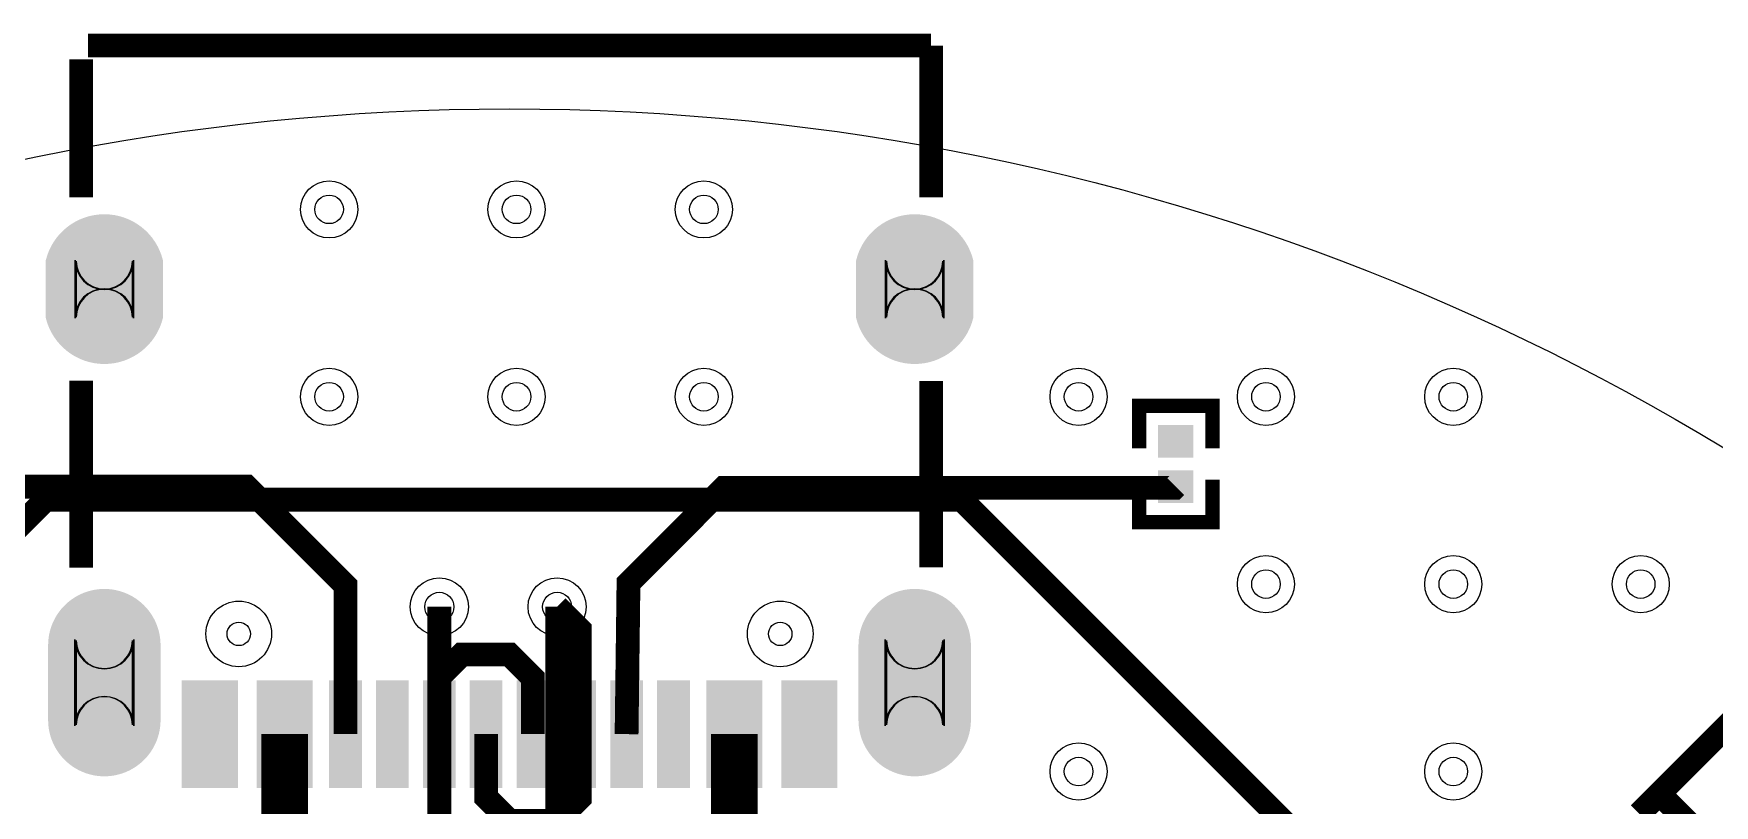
# Model space of a CAD drawing. Header units: millimetres. Extents: x -25 to 25, y -25 to 25.8.
# Drawn here: x -5.08 to 12.86, y 17.57 to 25.8 of the extents above; entities that cross this region are included whole.
import ezdxf

# ---------------------------------------------------------------- set-up
doc = ezdxf.new("R2010")
doc.units = ezdxf.units.MM
for name, color, linetype, true_color in [('BoardOutLine', 7, 'Continuous', 0xff00ff), ('BottomLayer', 7, 'Continuous', 0x0000ff), ('BottomSilkLayer', 7, 'Continuous', 0x66cc33), ('BottomSolderMaskLayer', 7, 'Continuous', 0xaa00ff), ('Document', 7, 'Continuous', 0xffffff), ('Hole', 7, 'Continuous', 0x222222), ('Multi-Layer', 7, 'Continuous', 0xc0c0c0), ('TopLayer', 7, 'Continuous', 0xff0000), ('TopPasteMaskLayer', 7, 'Continuous', 0x808080), ('TopSilkLayer', 7, 'Continuous', 0xffcc00), ('TopSolderMaskLayer', 7, 'Continuous', 0x800080)]:
    doc.layers.add(name, color=color, linetype=linetype, true_color=true_color)

msp = doc.modelspace()

# ---------------------------------------------------------------- hatches: boundary and pattern name
at = {"layer": 'BottomSolderMaskLayer'}
for points in [[(-3.6998602997205805, 22.76761070188809, -0.7853981633974483), (-4.949872999745981, 22.76761070188809), (-4.949872999745981, 23.38428160189642, -0.7853981633974483), (-3.6998602997205805, 23.38428160189642)], [(4.950127000253861, 22.76761070188809, -0.7853981633974483), (3.7001143002284604, 22.76761070188809), (3.7001143002284604, 23.38428160189642, -0.7853981633974483), (4.950127000253861, 23.38428160189642)], [(-3.7498602997205808, 18.41454089408171, -0.7853981633974483), (-4.8998729997459805, 18.41454089408171), (-4.8998729997459805, 19.337046609093136, -0.7853981633974483), (-3.7498602997205808, 19.337046609093136)], [(4.90012700025386, 18.41454089408171, -0.7853981633974483), (3.7501143002284607, 18.41454089408171), (3.7501143002284607, 19.337046609093136, -0.7853981633974483), (4.90012700025386, 19.337046609093136)]]:
    msp.add_hatch(color=256, dxfattribs=at).paths.add_polyline_path(points)
at = {"layer": 'Multi-Layer'}
for points in [[(-3.7248666497332805, 22.7759461518923, -0.7853981633974483), (-4.92486664973328, 22.7759461518923), (-4.92486664973328, 23.375946151892208, -0.7853981633974483), (-3.7248666497332805, 23.375946151892208)], [(4.92512065024116, 22.7759461518923, -0.7853981633974483), (3.7251206502411605, 22.7759461518923), (3.7251206502411605, 23.375946151892208, -0.7853981633974483), (4.92512065024116, 23.375946151892208)], [(-3.774866649733281, 18.425793751587435, -0.7853981633974483), (-4.87486664973328, 18.425793751587435), (-4.87486664973328, 19.325793751587526, -0.7853981633974483), (-3.774866649733281, 19.325793751587526)], [(4.87512065024116, 18.425793751587435, -0.7853981633974483), (3.7751206502411607, 18.425793751587435), (3.7751206502411607, 19.325793751587526, -0.7853981633974483), (4.87512065024116, 19.325793751587526)]]:
    msp.add_hatch(color=256, dxfattribs=at).paths.add_polyline_path(points)
at = {"layer": 'TopLayer'}
for points in [[(6.950012700025354, 21.299034798069556), (7.274015748031616, 21.299034798069556), (7.274015748031616, 21.60215900431797), (6.950012700025354, 21.60215900431797)], [(6.950012700025354, 21.119050038100113), (7.274015748031616, 21.119050038100113), (7.274015748031616, 20.815925831851587), (6.950012700025354, 20.815925831851587)], [(-2.925019050038145, 17.775996951993875), (-3.475031750063522, 17.775996951993875), (-3.475031750063522, 18.875996951993898), (-2.925019050038145, 18.875996951993898)], [(-2.1251714503428047, 17.775996951993875), (-2.6751841503682954, 17.775996951993875), (-2.6751841503682954, 18.875996951993898), (-2.1251714503428047, 18.875996951993898)], [(-1.6001778003555955, 17.775996951993875), (-1.900203200406395, 17.775996951993875), (-1.900203200406395, 18.875996951993898), (-1.6001778003555955, 18.875996951993898)], [(-1.1000508001015987, 17.775996951993875), (-1.400076200152398, 17.775996951993875), (-1.400076200152398, 18.875996951993898), (-1.1000508001015987, 18.875996951993898)], [(-0.5999237998476019, 17.775996951993875), (-0.8999491998984013, 17.775996951993875), (-0.8999491998984013, 18.875996951993898), (-0.5999237998476019, 18.875996951993898)], [(-0.10005080010159872, 17.775996951993875), (-0.4000762001523981, 17.775996951993875), (-0.4000762001523981, 18.875996951993898), (-0.10005080010159872, 18.875996951993898)], [(0.4000762001523981, 17.775996951993875), (0.10005080010159872, 17.775996951993875), (0.10005080010159872, 18.875996951993898), (0.4000762001523981, 18.875996951993898)], [(0.8999491998984013, 17.775996951993875), (0.5999237998476019, 17.775996951993875), (0.5999237998476019, 18.875996951993898), (0.8999491998984013, 18.875996951993898)], [(1.3998221996444045, 17.775996951993875), (1.099796799593605, 17.775996951993875), (1.099796799593605, 18.875996951993898), (1.3998221996444045, 18.875996951993898)], [(1.899949199898515, 17.775996951993875), (1.599923799847602, 17.775996951993875), (1.599923799847602, 18.875996951993898), (1.899949199898515, 18.875996951993898)], [(2.6749301498603018, 17.775996951993875), (2.124917449834925, 17.775996951993875), (2.124917449834925, 18.875996951993898), (2.6749301498603018, 18.875996951993898)], [(3.4750317500634083, 17.775996951993875), (2.925019050038145, 17.775996951993875), (2.925019050038145, 18.875996951993898), (3.4750317500634083, 18.875996951993898)]]:
    msp.add_hatch(color=256, dxfattribs=at).paths.add_polyline_path(points)
at = {"layer": 'TopPasteMaskLayer'}
for points in [[(-4.310033020066044, 22.326263652527246), (-4.280162560325152, 22.327762255524476), (-4.250393700787413, 22.330734061468092), (-4.220802641605246, 22.33520447040894), (-4.191490982982032, 22.341122682245327), (-4.162484124968273, 22.348514097028215), (-4.133909067818081, 22.357327914655798), (-4.105791211582414, 22.36756413512819), (-4.07823215646431, 22.37917195834393), (-4.0512573025145, 22.392151384302792), (-4.024993649987209, 22.406477012954042), (-3.999466598933168, 22.42207264414526), (-3.9747523495046835, 22.438912877825715), (-3.9509017018034456, 22.456997713995406), (-3.9279908559817613, 22.47622555245107), (-3.906045212090362, 22.496570993141972), (-3.8851663703327404, 22.517983235966426), (-3.8653543307086693, 22.540411480822854), (-3.8467106934213007, 22.563804927609908), (-3.8292608585217067, 22.588087376174713), (-3.813030226060391, 22.613233426466763), (-3.7980695961391575, 22.63914147828291), (-3.7844043688087368, 22.66576073152146), (-3.77211074422155, 22.693014986029993), (-3.761188722377483, 22.720878841757667), (-3.751638303276536, 22.749225298450597), (-3.7435356870713576, 22.778028956057824), (-3.7368808737618338, 22.807188214376424), (-3.7316992633984682, 22.836652273304594), (-3.7279654559309847, 22.866344932689913), (-3.7257302514605044, 22.89618999237996), (-3.7249936499873684, 22.926085852171695), (-3.7249936499873684, 23.22608585217165), (-3.7257302514605044, 23.255981711963386), (-3.7279654559309847, 23.285826771653547), (-3.7316992633984682, 23.315519431038865), (-3.7368808737618338, 23.34498348996692), (-3.7435356870713576, 23.374142748285408), (-3.751638303276536, 23.402946405892862), (-3.761188722377483, 23.43129286258568), (-3.77211074422155, 23.459156718313466), (-3.7844043688087368, 23.486410972821886), (-3.7980695961391575, 23.513030226060437), (-3.813030226060391, 23.53893827787647), (-3.8292608585217067, 23.564084328168633), (-3.8467106934213007, 23.58836677673355), (-3.8653543307086693, 23.611760223520378), (-3.8851663703327404, 23.63418846837692), (-3.906045212090362, 23.655600711201373), (-3.9279908559817613, 23.675946151892276), (-3.9509017018034456, 23.69517399034794), (-3.9747523495046835, 23.71325882651763), (-3.999466598933168, 23.730099060198086), (-4.024993649987209, 23.745694691389417), (-4.0512573025145, 23.760020320040667), (-4.07823215646431, 23.772999745999527), (-4.105791211582414, 23.78460756921504), (-4.133909067818081, 23.794843789687548), (-4.162484124968273, 23.803657607315245), (-4.191490982982032, 23.811049022098018), (-4.220802641605246, 23.81696723393452), (-4.250393700787413, 23.821437642875253), (-4.280162560325152, 23.82440944881887), (-4.310033020066044, 23.8259080518161), (-4.339954279908625, 23.8259080518161), (-4.369824739649516, 23.82440944881887), (-4.399593599187142, 23.821437642875253), (-4.429184658369309, 23.81696723393452), (-4.458496316992637, 23.811049022098018), (-4.487503175006395, 23.803657607315245), (-4.51607823215636, 23.794843789687548), (-4.544196088392141, 23.78460756921504), (-4.571755143510245, 23.772999745999527), (-4.598729997459941, 23.760020320040667), (-4.624993649987232, 23.745694691389417), (-4.650520701041387, 23.730099060198086), (-4.675234950469871, 23.71325882651763), (-4.699085598171223, 23.69517399034794), (-4.7219964439927935, 23.675946151892276), (-4.743942087884193, 23.655600711201373), (-4.764820929641928, 23.63418846837692), (-4.784632969265999, 23.611760223520378), (-4.8032766065531405, 23.58836677673355), (-4.820726441452962, 23.564084328168633), (-4.83695707391405, 23.53893827787647), (-4.851917703835397, 23.513030226060437), (-4.865582931165818, 23.486410972821886), (-4.877876555753119, 23.459156718313466), (-4.888798577597072, 23.43129286258568), (-4.898348996697905, 23.402946405892862), (-4.906451612903197, 23.374142748285408), (-4.913106426212835, 23.34498348996692), (-4.918288036576087, 23.315519431038865), (-4.922021844043684, 23.285826771653547), (-4.924257048514164, 23.255981711963386), (-4.9249936499873, 23.22608585217165), (-4.9249936499873, 22.926085852171695), (-4.924257048514164, 22.89618999237996), (-4.922021844043684, 22.866344932689913), (-4.918288036576087, 22.836652273304594), (-4.913106426212835, 22.807188214376424), (-4.906451612903197, 22.778028956057824), (-4.898348996697905, 22.749225298450597), (-4.888798577597072, 22.720878841757667), (-4.877876555753119, 22.693014986029993), (-4.865582931165818, 22.66576073152146), (-4.851917703835397, 22.63914147828291), (-4.83695707391405, 22.613233426466763), (-4.820726441452962, 22.588087376174713), (-4.8032766065531405, 22.563804927609908), (-4.784632969265999, 22.540411480822854), (-4.764820929641928, 22.517983235966426), (-4.743942087884193, 22.496570993141972), (-4.7219964439927935, 22.47622555245107), (-4.699085598171223, 22.456997713995406), (-4.675234950469871, 22.438912877825715), (-4.650520701041387, 22.42207264414526), (-4.624993649987232, 22.406477012954042), (-4.598729997459941, 22.392151384302792), (-4.571755143510245, 22.37917195834393), (-4.544196088392141, 22.36756413512819), (-4.51607823215636, 22.357327914655798), (-4.487503175006395, 22.348514097028215), (-4.458496316992637, 22.341122682245327), (-4.429184658369309, 22.33520447040894), (-4.399593599187142, 22.330734061468092), (-4.369824739649516, 22.327762255524476), (-4.339954279908625, 22.326263652527246)], [(4.280162560325152, 22.327762255524476), (4.310033020066157, 22.326263652527246), (4.339954279908625, 22.326263652527246), (4.36982473964963, 22.327762255524476), (4.399593599187256, 22.330734061468092), (4.429184658369422, 22.33520447040894), (4.4584963169927505, 22.341122682245327), (4.487503175006395, 22.348514097028215), (4.51607823215636, 22.357327914655798), (4.544196088392255, 22.36756413512819), (4.571755143510245, 22.37917195834393), (4.598729997459941, 22.392151384302792), (4.624993649987346, 22.406477012954042), (4.650520701041387, 22.42207264414526), (4.675234950469985, 22.438912877825715), (4.699085598171223, 22.456997713995406), (4.7219964439927935, 22.47622555245107), (4.743942087884079, 22.496570993141972), (4.764820929641928, 22.517983235966426), (4.784632969266113, 22.540411480822854), (4.803276606553254, 22.563804927609908), (4.820726441452962, 22.588087376174713), (4.836957073914164, 22.613233426466763), (4.851917703835397, 22.63914147828291), (4.865582931165818, 22.66576073152146), (4.877876555753119, 22.693014986029993), (4.888798577597072, 22.720878841757667), (4.898348996697905, 22.749225298450597), (4.906451612903311, 22.778028956057824), (4.913106426212835, 22.807188214376424), (4.918288036576087, 22.836652273304594), (4.922021844043684, 22.866344932689913), (4.924257048514164, 22.89618999237996), (4.9249936499873, 22.926085852171695), (4.9249936499873, 23.22608585217165), (4.924257048514164, 23.255981711963386), (4.922021844043684, 23.285826771653547), (4.918288036576087, 23.315519431038865), (4.913106426212835, 23.34498348996692), (4.906451612903311, 23.374142748285408), (4.898348996697905, 23.402946405892862), (4.888798577597072, 23.43129286258568), (4.877876555753119, 23.459156718313466), (4.865582931165818, 23.486410972821886), (4.851917703835397, 23.513030226060437), (4.836957073914164, 23.53893827787647), (4.820726441452962, 23.564084328168633), (4.803276606553254, 23.58836677673355), (4.784632969266113, 23.611760223520378), (4.764820929641928, 23.63418846837692), (4.743942087884079, 23.655600711201373), (4.7219964439927935, 23.675946151892276), (4.699085598171223, 23.69517399034794), (4.675234950469985, 23.71325882651763), (4.650520701041387, 23.730099060198086), (4.624993649987346, 23.745694691389417), (4.598729997459941, 23.760020320040667), (4.571755143510245, 23.772999745999527), (4.544196088392255, 23.78460756921504), (4.51607823215636, 23.794843789687548), (4.487503175006395, 23.803657607315245), (4.4584963169927505, 23.811049022098018), (4.429184658369422, 23.81696723393452), (4.399593599187256, 23.821437642875253), (4.36982473964963, 23.82440944881887), (4.339954279908625, 23.8259080518161), (4.310033020066157, 23.8259080518161), (4.280162560325152, 23.82440944881887), (4.250393700787299, 23.821437642875253), (4.22080264160536, 23.81696723393452), (4.191490982982032, 23.811049022098018), (4.162484124968387, 23.803657607315245), (4.133909067818195, 23.794843789687548), (4.1057912115823, 23.78460756921504), (4.07823215646431, 23.772999745999527), (4.051257302514614, 23.760020320040667), (4.024993649987209, 23.745694691389417), (3.999466598933168, 23.730099060198086), (3.974752349504797, 23.71325882651763), (3.9509017018035593, 23.69517399034794), (3.9279908559817613, 23.675946151892276), (3.9060452120904756, 23.655600711201373), (3.885166370332854, 23.63418846837692), (3.8653543307086693, 23.611760223520378), (3.8467106934213007, 23.58836677673355), (3.8292608585218204, 23.564084328168633), (3.813030226060391, 23.53893827787647), (3.7980695961391575, 23.513030226060437), (3.7844043688087368, 23.486410972821886), (3.772110744221436, 23.459156718313466), (3.761188722377483, 23.43129286258568), (3.75163830327665, 23.402946405892862), (3.7435356870714713, 23.374142748285408), (3.73688087376172, 23.34498348996692), (3.7316992633984682, 23.315519431038865), (3.727965455930871, 23.285826771653547), (3.725730251460618, 23.255981711963386), (3.7249936499872547, 23.22608585217165), (3.7249936499872547, 22.926085852171695), (3.725730251460618, 22.89618999237996), (3.727965455930871, 22.866344932689913), (3.7316992633984682, 22.836652273304594), (3.73688087376172, 22.807188214376424), (3.7435356870714713, 22.778028956057824), (3.75163830327665, 22.749225298450597), (3.761188722377483, 22.720878841757667), (3.772110744221436, 22.693014986029993), (3.7844043688087368, 22.66576073152146), (3.7980695961391575, 22.63914147828291), (3.813030226060391, 22.613233426466763), (3.8292608585218204, 22.588087376174713), (3.8467106934213007, 22.563804927609908), (3.8653543307086693, 22.540411480822854), (3.885166370332854, 22.517983235966426), (3.9060452120904756, 22.496570993141972), (3.9279908559817613, 22.47622555245107), (3.9509017018035593, 22.456997713995406), (3.974752349504797, 22.438912877825715), (3.999466598933168, 22.42207264414526), (4.024993649987209, 22.406477012954042), (4.051257302514614, 22.392151384302792), (4.07823215646431, 22.37917195834393), (4.1057912115823, 22.36756413512819), (4.133909067818195, 22.357327914655798), (4.162484124968387, 22.348514097028215), (4.191490982982032, 22.341122682245327), (4.22080264160536, 22.33520447040894), (4.250393700787299, 22.330734061468092)], [(6.974015748031661, 21.2900431800864), (7.250012700025309, 21.2900431800864), (7.274015748031616, 21.314046228092366), (7.274015748031616, 21.578181356362734), (7.250012700025309, 21.60215900431797), (6.974015748031661, 21.60215900431797), (6.950012700025354, 21.578181356362734), (6.950012700025354, 21.314046228092366)], [(6.974015748031661, 21.12804165608327), (7.250012700025309, 21.12804165608327), (7.274015748031616, 21.10403860807719), (7.274015748031616, 20.839903479806935), (7.250012700025309, 20.815925831851587), (6.974015748031661, 20.815925831851587), (6.950012700025354, 20.839903479806935), (6.950012700025354, 21.10403860807719)], [(-4.369824739649516, 17.877597155194394), (-4.339954279908625, 17.876098552197163), (-4.310033020066044, 17.876098552197163), (-4.280162560325152, 17.877597155194394), (-4.250393700787413, 17.880568961137897), (-4.220802641605246, 17.885039370078744), (-4.191490982982032, 17.890957581915245), (-4.162484124968273, 17.898348996697905), (-4.133909067818081, 17.907162814325602), (-4.105791211582414, 17.91739903479811), (-4.07823215646431, 17.929006858013622), (-4.0512573025145, 17.941986283972597), (-4.024993649987209, 17.956311912623846), (-3.999466598933168, 17.971907543815064), (-3.9747523495046835, 17.98874777749552), (-3.9509017018034456, 18.00683261366521), (-3.9279908559817613, 18.026060452120873), (-3.906045212090362, 18.046405892811777), (-3.8851663703327404, 18.06781813563623), (-3.8653543307086693, 18.090246380492772), (-3.8467106934213007, 18.1136398272796), (-3.8292608585217067, 18.137922275844517), (-3.813030226060391, 18.163068326136568), (-3.7980695961391575, 18.188976377952713), (-3.7844043688087368, 18.215595631191263), (-3.77211074422155, 18.242849885699684), (-3.761188722377483, 18.27071374142747), (-3.751638303276536, 18.2990601981204), (-3.7435356870713576, 18.327863855727742), (-3.7368808737618338, 18.35702311404623), (-3.7316992633984682, 18.386487172974284), (-3.7279654559309847, 18.416179832359603), (-3.7257302514605044, 18.446024892049763), (-3.7249936499873684, 18.4759207518415), (-3.7249936499873684, 19.275920751841454), (-3.7257302514605044, 19.30581661163319), (-3.7279654559309847, 19.33566167132335), (-3.7316992633984682, 19.365354330708556), (-3.7368808737618338, 19.394818389636725), (-3.7435356870713576, 19.423977647955326), (-3.751638303276536, 19.452781305562553), (-3.761188722377483, 19.481127762255483), (-3.77211074422155, 19.50899161798327), (-3.7844043688087368, 19.536245872491804), (-3.7980695961391575, 19.562865125730127), (-3.813030226060391, 19.588773177546386), (-3.8292608585217067, 19.613919227838437), (-3.8467106934213007, 19.638201676403355), (-3.8653543307086693, 19.661595123190295), (-3.8851663703327404, 19.684023368046724), (-3.906045212090362, 19.705435610871177), (-3.9279908559817613, 19.72578105156208), (-3.9509017018034456, 19.745008890017743), (-3.9747523495046835, 19.763093726187435), (-3.999466598933168, 19.77993395986789), (-4.024993649987209, 19.795529591059108), (-4.0512573025145, 19.809855219710357), (-4.07823215646431, 19.82283464566933), (-4.105791211582414, 19.83444246888496), (-4.133909067818081, 19.84467868935735), (-4.162484124968273, 19.853492506984935), (-4.191490982982032, 19.860883921767822), (-4.220802641605246, 19.86680213360421), (-4.250393700787413, 19.871272542545057), (-4.280162560325152, 19.874244348488673), (-4.310033020066044, 19.87574295148579), (-4.339954279908625, 19.87574295148579), (-4.369824739649516, 19.874244348488673), (-4.399593599187142, 19.871272542545057), (-4.429184658369309, 19.86680213360421), (-4.458496316992637, 19.860883921767822), (-4.487503175006395, 19.853492506984935), (-4.51607823215636, 19.84467868935735), (-4.544196088392141, 19.83444246888496), (-4.571755143510245, 19.82283464566933), (-4.598729997459941, 19.809855219710357), (-4.624993649987232, 19.795529591059108), (-4.650520701041387, 19.77993395986789), (-4.675234950469871, 19.763093726187435), (-4.699085598171223, 19.745008890017743), (-4.7219964439927935, 19.72578105156208), (-4.743942087884193, 19.705435610871177), (-4.764820929641928, 19.684023368046724), (-4.784632969265999, 19.661595123190295), (-4.8032766065531405, 19.638201676403355), (-4.820726441452962, 19.613919227838437), (-4.83695707391405, 19.588773177546386), (-4.851917703835397, 19.562865125730127), (-4.865582931165818, 19.536245872491804), (-4.877876555753119, 19.50899161798327), (-4.888798577597072, 19.481127762255483), (-4.898348996697905, 19.452781305562553), (-4.906451612903197, 19.423977647955326), (-4.913106426212835, 19.394818389636725), (-4.918288036576087, 19.365354330708556), (-4.922021844043684, 19.33566167132335), (-4.924257048514164, 19.30581661163319), (-4.9249936499873, 19.275920751841454), (-4.9249936499873, 18.4759207518415), (-4.924257048514164, 18.446024892049763), (-4.922021844043684, 18.416179832359603), (-4.918288036576087, 18.386487172974284), (-4.913106426212835, 18.35702311404623), (-4.906451612903197, 18.327863855727742), (-4.898348996697905, 18.2990601981204), (-4.888798577597072, 18.27071374142747), (-4.877876555753119, 18.242849885699684), (-4.865582931165818, 18.215595631191263), (-4.851917703835397, 18.188976377952713), (-4.83695707391405, 18.163068326136568), (-4.820726441452962, 18.137922275844517), (-4.8032766065531405, 18.1136398272796), (-4.784632969265999, 18.090246380492772), (-4.764820929641928, 18.06781813563623), (-4.743942087884193, 18.046405892811777), (-4.7219964439927935, 18.026060452120873), (-4.699085598171223, 18.00683261366521), (-4.675234950469871, 17.98874777749552), (-4.650520701041387, 17.971907543815064), (-4.624993649987232, 17.956311912623846), (-4.598729997459941, 17.941986283972597), (-4.571755143510245, 17.929006858013622), (-4.544196088392141, 17.91739903479811), (-4.51607823215636, 17.907162814325602), (-4.487503175006395, 17.898348996697905), (-4.458496316992637, 17.890957581915245), (-4.429184658369309, 17.885039370078744), (-4.399593599187142, 17.880568961137897)], [(4.339954279908625, 17.876098552197163), (4.36982473964963, 17.877597155194394), (4.399593599187256, 17.880568961137897), (4.429184658369422, 17.885039370078744), (4.4584963169927505, 17.890957581915245), (4.487503175006395, 17.898348996697905), (4.51607823215636, 17.907162814325602), (4.544196088392255, 17.91739903479811), (4.571755143510245, 17.929006858013622), (4.598729997459941, 17.941986283972597), (4.624993649987346, 17.956311912623846), (4.650520701041387, 17.971907543815064), (4.675234950469985, 17.98874777749552), (4.699085598171223, 18.00683261366521), (4.7219964439927935, 18.026060452120873), (4.743942087884079, 18.046405892811777), (4.764820929641928, 18.06781813563623), (4.784632969266113, 18.090246380492772), (4.803276606553254, 18.1136398272796), (4.820726441452962, 18.137922275844517), (4.836957073914164, 18.163068326136568), (4.851917703835397, 18.188976377952713), (4.865582931165818, 18.215595631191263), (4.877876555753119, 18.242849885699684), (4.888798577597072, 18.27071374142747), (4.898348996697905, 18.2990601981204), (4.906451612903311, 18.327863855727742), (4.913106426212835, 18.35702311404623), (4.918288036576087, 18.386487172974284), (4.922021844043684, 18.416179832359603), (4.924257048514164, 18.446024892049763), (4.9249936499873, 18.4759207518415), (4.9249936499873, 19.275920751841454), (4.924257048514164, 19.30581661163319), (4.922021844043684, 19.33566167132335), (4.918288036576087, 19.365354330708556), (4.913106426212835, 19.394818389636725), (4.906451612903311, 19.423977647955326), (4.898348996697905, 19.452781305562553), (4.888798577597072, 19.481127762255483), (4.877876555753119, 19.50899161798327), (4.865582931165818, 19.536245872491804), (4.851917703835397, 19.562865125730127), (4.836957073914164, 19.588773177546386), (4.820726441452962, 19.613919227838437), (4.803276606553254, 19.638201676403355), (4.784632969266113, 19.661595123190295), (4.764820929641928, 19.684023368046724), (4.743942087884079, 19.705435610871177), (4.7219964439927935, 19.72578105156208), (4.699085598171223, 19.745008890017743), (4.675234950469985, 19.763093726187435), (4.650520701041387, 19.77993395986789), (4.624993649987346, 19.795529591059108), (4.598729997459941, 19.809855219710357), (4.571755143510245, 19.82283464566933), (4.544196088392255, 19.83444246888496), (4.51607823215636, 19.84467868935735), (4.487503175006395, 19.853492506984935), (4.4584963169927505, 19.860883921767822), (4.429184658369422, 19.86680213360421), (4.399593599187256, 19.871272542545057), (4.36982473964963, 19.874244348488673), (4.339954279908625, 19.87574295148579), (4.310033020066157, 19.87574295148579), (4.280162560325152, 19.874244348488673), (4.250393700787299, 19.871272542545057), (4.22080264160536, 19.86680213360421), (4.191490982982032, 19.860883921767822), (4.162484124968387, 19.853492506984935), (4.133909067818195, 19.84467868935735), (4.1057912115823, 19.83444246888496), (4.07823215646431, 19.82283464566933), (4.051257302514614, 19.809855219710357), (4.024993649987209, 19.795529591059108), (3.999466598933168, 19.77993395986789), (3.974752349504797, 19.763093726187435), (3.9509017018035593, 19.745008890017743), (3.9279908559817613, 19.72578105156208), (3.9060452120904756, 19.705435610871177), (3.885166370332854, 19.684023368046724), (3.8653543307086693, 19.661595123190295), (3.8467106934213007, 19.638201676403355), (3.8292608585218204, 19.613919227838437), (3.813030226060391, 19.588773177546386), (3.7980695961391575, 19.562865125730127), (3.7844043688087368, 19.536245872491804), (3.772110744221436, 19.50899161798327), (3.761188722377483, 19.481127762255483), (3.75163830327665, 19.452781305562553), (3.7435356870714713, 19.423977647955326), (3.73688087376172, 19.394818389636725), (3.7316992633984682, 19.365354330708556), (3.727965455930871, 19.33566167132335), (3.725730251460618, 19.30581661163319), (3.7249936499872547, 19.275920751841454), (3.7249936499872547, 18.4759207518415), (3.725730251460618, 18.446024892049763), (3.727965455930871, 18.416179832359603), (3.7316992633984682, 18.386487172974284), (3.73688087376172, 18.35702311404623), (3.7435356870714713, 18.327863855727742), (3.75163830327665, 18.2990601981204), (3.761188722377483, 18.27071374142747), (3.772110744221436, 18.242849885699684), (3.7844043688087368, 18.215595631191263), (3.7980695961391575, 18.188976377952713), (3.813030226060391, 18.163068326136568), (3.8292608585218204, 18.137922275844517), (3.8467106934213007, 18.1136398272796), (3.8653543307086693, 18.090246380492772), (3.885166370332854, 18.06781813563623), (3.9060452120904756, 18.046405892811777), (3.9279908559817613, 18.026060452120873), (3.9509017018035593, 18.00683261366521), (3.974752349504797, 17.98874777749552), (3.999466598933168, 17.971907543815064), (4.024993649987209, 17.956311912623846), (4.051257302514614, 17.941986283972597), (4.07823215646431, 17.929006858013622), (4.1057912115823, 17.91739903479811), (4.133909067818195, 17.907162814325602), (4.162484124968387, 17.898348996697905), (4.191490982982032, 17.890957581915245), (4.22080264160536, 17.885039370078744), (4.250393700787299, 17.880568961137897), (4.280162560325152, 17.877597155194394), (4.310033020066157, 17.876098552197163)], [(-3.500025400050731, 18.875996951993898), (-3.500025400050731, 17.775996951993875), (-2.9000254000507084, 17.775996951993875), (-2.9000254000507084, 18.875996951993898)], [(-2.1001778003555955, 17.775996951993875), (-2.1001778003555955, 18.875996951993898), (-2.7001778003556183, 18.875996951993898), (-2.7001778003556183, 17.775996951993875)], [(-1.6001778003555955, 17.775996951993875), (-1.6001778003555955, 18.875996951993898), (-1.900203200406395, 18.875996951993898), (-1.900203200406395, 17.775996951993875)], [(-1.400076200152398, 18.875996951993898), (-1.400076200152398, 17.775996951993875), (-1.1000508001015987, 17.775996951993875), (-1.1000508001015987, 18.875996951993898)], [(-0.8999491998984013, 18.875996951993898), (-0.8999491998984013, 17.775996951993875), (-0.5999237998476019, 17.775996951993875), (-0.5999237998476019, 18.875996951993898)], [(-0.4000762001523981, 18.875996951993898), (-0.4000762001523981, 17.775996951993875), (-0.10005080010159872, 17.775996951993875), (-0.10005080010159872, 18.875996951993898)], [(0.10005080010159872, 18.875996951993898), (0.10005080010159872, 17.775996951993875), (0.4000762001523981, 17.775996951993875), (0.4000762001523981, 18.875996951993898)], [(0.5999237998476019, 18.875996951993898), (0.5999237998476019, 17.775996951993875), (0.8999491998984013, 17.775996951993875), (0.8999491998984013, 18.875996951993898)], [(1.099796799593605, 18.875996951993898), (1.099796799593605, 17.775996951993875), (1.3998221996444045, 17.775996951993875), (1.3998221996444045, 18.875996951993898)], [(1.599923799847602, 18.875996951993898), (1.599923799847602, 17.775996951993875), (1.899949199898515, 17.775996951993875), (1.899949199898515, 18.875996951993898)], [(2.6999237998476247, 17.775996951993875), (2.6999237998476247, 18.875996951993898), (2.0999237998477156, 18.875996951993898), (2.0999237998477156, 17.775996951993875)], [(3.500025400050845, 17.775996951993875), (3.500025400050845, 18.875996951993898), (2.900025400050822, 18.875996951993898), (2.900025400050822, 17.775996951993875)]]:
    msp.add_hatch(color=256, dxfattribs=at).paths.add_polyline_path(points)
at = {"layer": 'TopSolderMaskLayer'}
for points in [[(-3.6998602997205805, 22.76761070188809, -0.7853981633974483), (-4.949872999745981, 22.76761070188809), (-4.949872999745981, 23.38428160189642, -0.7853981633974483), (-3.6998602997205805, 23.38428160189642)], [(4.950127000253861, 22.76761070188809, -0.7853981633974483), (3.7001143002284604, 22.76761070188809), (3.7001143002284604, 23.38428160189642, -0.7853981633974483), (4.950127000253861, 23.38428160189642)], [(6.922863123353181, 21.275271533233536), (7.301165324703788, 21.275271533233536), (7.301165324703788, 21.62592226915399), (6.922863123353181, 21.62592226915399)], [(6.922863123353181, 21.142813302936133), (7.301165324703788, 21.142813302936133), (7.301165324703788, 20.792162567015566), (6.922863123353181, 20.792162567015566)], [(-3.7498602997205808, 18.41454089408171, -0.7853981633974483), (-4.8998729997459805, 18.41454089408171), (-4.8998729997459805, 19.337046609093136, -0.7853981633974483), (-3.7498602997205808, 19.337046609093136)], [(4.90012700025386, 18.41454089408171, -0.7853981633974483), (3.7501143002284607, 18.41454089408171), (3.7501143002284607, 19.337046609093136, -0.7853981633974483), (4.90012700025386, 19.337046609093136)], [(-2.900024248168961, 17.750995798765757), (-3.500049648219715, 17.750995798765757), (-3.500049648219715, 18.901008498791157), (-2.900024248168961, 18.901008498791157)], [(-2.1001766484737345, 17.750995798765757), (-2.700202048524602, 17.750995798765757), (-2.700202048524602, 18.901008498791157), (-2.1001766484737345, 18.901008498791157)], [(-1.5751905052197799, 17.750995798765757), (-1.9252328397129759, 17.750995798765757), (-1.9252328397129759, 18.901008498791157), (-1.5751905052197799, 18.901008498791157)], [(-1.075063504965783, 17.750995798765757), (-1.425105839458979, 17.750995798765757), (-1.425105839458979, 18.901008498791157), (-1.075063504965783, 18.901008498791157)], [(-0.5749365047115589, 17.750995798765757), (-0.9249788392048686, 17.750995798765757), (-0.9249788392048686, 18.901008498791157), (-0.5749365047115589, 18.901008498791157)], [(-0.07506350496578307, 17.750995798765757), (-0.42510583945897906, 17.750995798765757), (-0.42510583945897906, 18.901008498791157), (-0.07506350496578307, 18.901008498791157)], [(0.42506349528821374, 17.750995798765757), (0.07502116079501775, 17.750995798765757), (0.07502116079501775, 18.901008498791157), (0.42506349528821374, 18.901008498791157)], [(0.9249364950342169, 17.750995798765757), (0.5748941605409073, 17.750995798765757), (0.5748941605409073, 18.901008498791157), (0.9249364950342169, 18.901008498791157)], [(1.4248094947804475, 17.750995798765757), (1.0747671602871378, 17.750995798765757), (1.0747671602871378, 18.901008498791157), (1.4248094947804475, 18.901008498791157)], [(1.9249364950344443, 17.750995798765757), (1.5748941605409073, 17.750995798765757), (1.5748941605409073, 18.901008498791157), (1.9249364950344443, 18.901008498791157)], [(2.699924951729372, 17.750995798765757), (2.099899551678618, 17.750995798765757), (2.099899551678618, 18.901008498791157), (2.699924951729372, 18.901008498791157)], [(3.500026551932706, 17.750995798765757), (2.9000011518818383, 17.750995798765757), (2.9000011518818383, 18.901008498791157), (3.500026551932706, 18.901008498791157)]]:
    msp.add_hatch(color=256, dxfattribs=at).paths.add_polyline_path(points)

# ---------------------------------------------------------------- linework, layer by layer
at = {"layer": 'BoardOutLine'}
msp.add_circle((0, 0), 25.000000000000004, dxfattribs=at)
at = {"layer": 'BottomLayer', "const_width": 0.25400050800101603}
for points in [[(-6.9850139700279215, 11.811023622047173), (-6.9850139700279215, 18.79603759207521), (-4.953009906019815, 20.828041656083315), (4.826009652019366, 20.828041656083315), (8.255016510033101, 17.39903479806958), (8.255016510033101, 8.890017780035578), (7.493014986029948, 8.128016256032538)], [(-2.794005588011146, 3.429006858013736), (-0.7493014986029038, 5.473710947421864), (-0.7493014986029038, 19.685039370078698)], [(-2.413004826009683, 2.413004826009683), (0.5080010160020265, 5.334010668021278), (0.5080010160020265, 19.685039370078698)]]:
    msp.add_lwpolyline(points, dxfattribs=at)
at = {"layer": 'BottomSilkLayer'}
msp.add_circle((0, 0), 25.000000000000004, dxfattribs=at)
at = {"layer": 'BottomSolderMaskLayer'}
for points in [[(-4.6376079526352445, 22.76768901924902), (-4.6376079526352445, 23.38435991925735)], [(-4.012601602622544, 22.76768901924902), (-4.012601602622544, 23.38435991925735)], [(4.0124322646496235, 22.76768901924902), (4.0124322646496235, 23.38435991925735)], [(4.637438614662324, 22.76768901924902), (4.637438614662324, 23.38435991925735)], [(-4.638745471039339, 18.41476219339529), (-4.638745471039339, 19.337293943620125)], [(-4.01146581648003, 18.41476219339529), (-4.01146581648003, 19.337293943620125)], [(4.01129493871905, 18.414736158181995), (4.01129493871905, 19.33724187319342)], [(4.63857459327836, 18.414736158181995), (4.63857459327836, 19.33724187319342)]]:
    msp.add_lwpolyline(points, close=True, dxfattribs=at)
for centre, radius, start, end in [((-4.325104777628894, 23.38435991925735), 0.31250317500635005, 180, 360), ((4.324935439655974, 23.38435991925735), 0.31250317500635005, 180, 360), ((-4.325104777628894, 22.76768901924902), 0.31250317500635005, 360, 180), ((4.324935439655974, 22.76768901924902), 0.31250317500635005, 360, 180), ((-4.325105643759684, 19.337293943620125), 0.31363982727965456, 180, 360), ((4.324934765998705, 19.33724187319342), 0.31363982727965456, 180, 360), ((-4.325105643759684, 18.41476219339529), 0.31363982727965456, 360, 180), ((4.324934765998705, 18.414736158181995), 0.31363982727965456, 360, 180)]:
    msp.add_arc(centre, radius, start, end, dxfattribs=at)
at = {"layer": 'Document'}
for centre in [(-2.8900177800355777, 19.39598679197354), (2.8900177800355777, 19.39598679197354)]:
    msp.add_circle(centre, 0.12496824993649988, dxfattribs=at)
at = {"layer": 'Hole'}
for centre, radius in [((-1.9253238506477146, 23.92710185420367), 0.15250190500381003), ((0.07467614935228539, 23.92710185420367), 0.15250190500381003), ((2.074676149352399, 23.92710185420367), 0.15250190500381003), ((-1.9253238506477146, 21.927101854203784), 0.15250190500381003), ((0.07467614935228539, 21.927101854203784), 0.15250190500381003), ((2.074676149352399, 21.927101854203784), 0.15250190500381003), ((6.074676149352399, 21.927101854203784), 0.15250190500381003), ((8.074676149352399, 21.927101854203784), 0.15250190500381003), ((10.074676149352399, 21.927101854203784), 0.15250190500381003), ((8.074676149352399, 19.92710185420367), 0.15250190500381003), ((10.074676149352399, 19.92710185420367), 0.15250190500381003), ((12.074676149352399, 19.92710185420367), 0.15250190500381003), ((-0.7493014986029038, 19.685039370078698), 0.15499110998222), ((0.5080010160020265, 19.685039370078698), 0.15499110998222), ((6.074676149352399, 17.927101854203784), 0.15250190500381003), ((10.074676149352399, 17.927101854203784), 0.15250190500381003)]:
    msp.add_circle(centre, radius, dxfattribs=at)
at = {"layer": 'Multi-Layer'}
for points in [[(-4.625095250190543, 22.776022352044606), (-4.625095250190543, 23.37602235204463)], [(-4.025095250190543, 22.776022352044606), (-4.025095250190543, 23.37602235204463)], [(4.024942849885702, 22.776022352044606), (4.024942849885702, 23.37602235204463)], [(4.624942849885701, 22.776022352044606), (4.624942849885701, 23.37602235204463)], [(-4.625095250190543, 18.426009652019275), (-4.625095250190543, 19.326035052070097)], [(-4.025095250190543, 18.426009652019275), (-4.025095250190543, 19.326035052070097)], [(4.024942849885702, 18.42598425196843), (4.024942849885702, 19.32598425196852)], [(4.624942849885701, 18.42598425196843), (4.624942849885701, 19.32598425196852)]]:
    msp.add_lwpolyline(points, close=True, dxfattribs=at)
for centre, radius in [((-1.9253238506477146, 23.92710185420367), 0.30500381000762006), ((0.07467614935228539, 23.92710185420367), 0.30500381000762006), ((2.074676149352399, 23.92710185420367), 0.30500381000762006), ((-1.9253238506477146, 21.927101854203784), 0.30500381000762006), ((0.07467614935228539, 21.927101854203784), 0.30500381000762006), ((2.074676149352399, 21.927101854203784), 0.30500381000762006), ((6.074676149352399, 21.927101854203784), 0.30500381000762006), ((8.074676149352399, 21.927101854203784), 0.30500381000762006), ((10.074676149352399, 21.927101854203784), 0.30500381000762006), ((8.074676149352399, 19.92710185420367), 0.30500381000762006), ((10.074676149352399, 19.92710185420367), 0.30500381000762006), ((12.074676149352399, 19.92710185420367), 0.30500381000762006), ((-0.7493014986029038, 19.685039370078698), 0.31000762001524007), ((0.5080010160020265, 19.685039370078698), 0.31000762001524007), ((-2.8900177800355777, 19.39598679197354), 0.3500127000254001), ((2.8900177800355777, 19.39598679197354), 0.3500127000254001), ((6.074676149352399, 17.927101854203784), 0.30500381000762006), ((10.074676149352399, 17.927101854203784), 0.30500381000762006)]:
    msp.add_circle(centre, radius, dxfattribs=at)
for centre, start, end in [((-4.325095250190543, 23.37602235204463), 180, 360), ((4.324942849885701, 23.37602235204463), 180, 360), ((-4.325095250190543, 22.776022352044606), 360, 180), ((4.324942849885701, 22.776022352044606), 360, 180), ((-4.325095250190543, 19.326035052070097), 180, 360), ((4.324942849885701, 19.32598425196852), 180, 360), ((-4.325095250190543, 18.426009652019275), 360, 180), ((4.324942849885701, 18.42598425196843), 360, 180)]:
    msp.add_arc(centre, 0.30000000000000004, start, end, dxfattribs=at)
at = {"layer": 'TopLayer'}
for points, const_width in [([(-7.112014224028485, 20.9677419354839), (-2.8067056134112818, 20.9677419354839), (-1.7500635001269984, 19.911099822199617), (-1.7500635001269984, 18.326136652273362)], 0.25400050800101603), ([(1.249682499365008, 18.326136652273362), (1.2700025400050663, 19.93903987807971), (2.2860045720091193, 20.955041910083764), (6.350012700025445, 20.955041910083764)], 0.25400050800101603), ([(7.112014224028371, 20.96751333502675), (7.0995427990856115, 20.955041910083764), (6.350012700025445, 20.955041910083764)], 0.25400050800101603), ([(-0.7493014986029038, 18.935737871475794), (-0.7493014986029038, 19.685039370078698)], 0.25400050800101603), ([(0.7499364998730016, 18.326009652019252), (0.7499364998730016, 19.443103886207837), (0.5080010160020265, 19.685039370078698)], 0.25400050800101603), ([(-0.7493014986029038, 18.326136652273362), (-0.7493014986029038, 18.935737871475794), (-0.5080010160020265, 19.17703835407667), (0, 19.17703835407667), (0.2489204978410271, 18.928117856235644), (0.2489204978410271, 18.326136652273362)], 0.25400050800101603), ([(-2.400304800609547, 18.326136652273362), (-2.400304800609547, 17.00533401066798), (-2.032004064008106, 16.63703327406654), (1.7780035560070928, 16.63703327406654), (2.400304800609547, 17.259334518668993), (2.400304800609547, 18.326136652273362)], 0.5), ([(0.7493014986030175, 18.326136652273362), (0.7493014986030175, 17.640335280670456), (0.5080010160020265, 17.39903479806958), (0, 17.39903479806958), (-0.2489204978410271, 17.647955295910606), (-0.2489204978410271, 18.326136652273362)], 0.25400050800101603)]:
    msp.add_lwpolyline(points, dxfattribs=dict(at, const_width=const_width))
at = {"layer": 'TopSilkLayer'}
for points, const_width in [([(-4.500076200152421, 25.676022352044697), (4.4999237998474655, 25.676022352044697)], 0.25400050800101603), ([(4.4999237998474655, 25.676022352044697), (4.4999237998474655, 24.057175514351)], 0.25400050800101603), ([(-4.5720853441706595, 25.527025654051272), (-4.5720853441706595, 24.054051308102657)], 0.25400050800101603), ([(-4.5720853441706595, 22.097993395986805), (-4.5720853441706595, 20.10403860807719)], 0.25400050800101603), ([(4.4999237998474655, 22.09486918973846), (4.4999237998474655, 20.107137414274803)], 0.25400050800101603), ([(6.721412242824499, 21.375234950469917), (6.721412242824499, 21.830759461518937), (7.502616205232471, 21.830759461518937), (7.502616205232471, 21.375234950469917)], 0.15240030480060962), ([(6.721412242824499, 21.042849885699752), (6.721412242824499, 20.58732537465073), (7.502616205232471, 20.58732537465073), (7.502616205232471, 21.042849885699752)], 0.15240030480060962), ([(14.802768605537267, 20.21849123698246), (12.060020320040621, 17.475717551435082)], 0.25400050800101603), ([(17.435788671577257, 12.527711455422946), (12.273888747777391, 17.689611379222697)], 0.25400050800101603)]:
    msp.add_lwpolyline(points, dxfattribs=dict(at, const_width=const_width))
msp.add_circle((0, 0), 25.000000000000004, dxfattribs=at)
at = {"layer": 'TopSolderMaskLayer'}
for points in [[(-4.6376079526352445, 22.76768901924902), (-4.6376079526352445, 23.38435991925735)], [(-4.012601602622544, 22.76768901924902), (-4.012601602622544, 23.38435991925735)], [(4.0124322646496235, 22.76768901924902), (4.0124322646496235, 23.38435991925735)], [(4.637438614662324, 22.76768901924902), (4.637438614662324, 23.38435991925735)], [(-4.638745471039339, 18.41476219339529), (-4.638745471039339, 19.337293943620125)], [(-4.01146581648003, 18.41476219339529), (-4.01146581648003, 19.337293943620125)], [(4.01129493871905, 18.414736158181995), (4.01129493871905, 19.33724187319342)], [(4.63857459327836, 18.414736158181995), (4.63857459327836, 19.33724187319342)]]:
    msp.add_lwpolyline(points, close=True, dxfattribs=at)
for centre, radius, start, end in [((-4.325104777628894, 23.38435991925735), 0.31250317500635005, 180, 360), ((4.324935439655974, 23.38435991925735), 0.31250317500635005, 180, 360), ((-4.325104777628894, 22.76768901924902), 0.31250317500635005, 360, 180), ((4.324935439655974, 22.76768901924902), 0.31250317500635005, 360, 180), ((-4.325105643759684, 19.337293943620125), 0.31363982727965456, 180, 360), ((4.324934765998705, 19.33724187319342), 0.31363982727965456, 180, 360), ((-4.325105643759684, 18.41476219339529), 0.31363982727965456, 360, 180), ((4.324934765998705, 18.414736158181995), 0.31363982727965456, 360, 180)]:
    msp.add_arc(centre, radius, start, end, dxfattribs=at)

doc.saveas('drawing.dxf')
